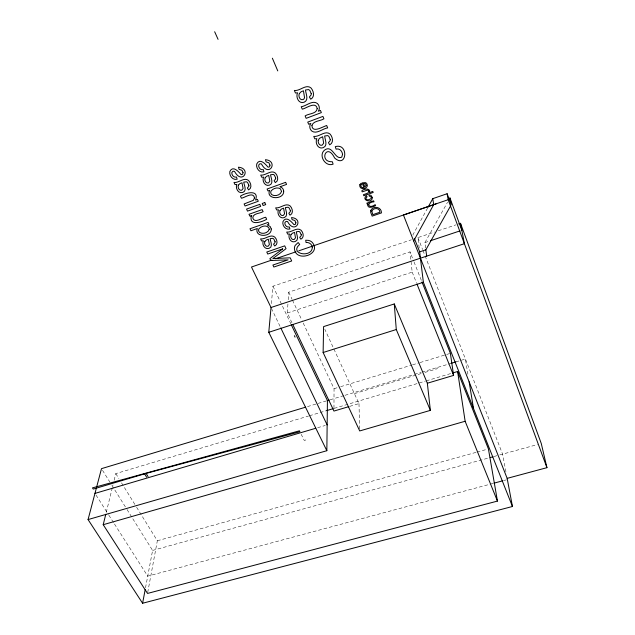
<?xml version="1.0" encoding="UTF-8"?>
<svg xmlns="http://www.w3.org/2000/svg" width="635" height="635" viewBox="0 0 635 635"><rect width="100%" height="100%" fill="white"/><g stroke="black" fill="none" stroke-linecap="round" stroke-linejoin="round"><path stroke-width="0.48" stroke-dasharray="3.17 2.38" d="M333.97 408.146L334.042 388.683L302.149 320.778M291.981 322.794L287.314 312.984L287.957 303.53M288.211 299.744L288.727 292.179L410.012 251.865L413.647 261.009M271.375 303.625L272.947 286.21L411.385 239.792M147.709 592.455L157.337 540.758L135.533 505.508M145.526 587.764L152.59 550.426L132.255 517.882M106.243 512.405L113.006 484.957M114.165 480.227L115.8 473.607L308.546 416.028M427.585 208.105L412.94 234.736L414.004 237.434M425.617 248.007L424.902 242.594L447.54 202.232M419.203 248.055L417.933 237.601L434.594 232.013M438.293 230.767L455.882 224.869M424.902 242.594L429.522 241.054M287.314 312.984L412.186 272.137L410.012 251.865M334.042 388.683L339.717 386.961M340.662 386.675L411.607 365.117M412.552 364.831L419.171 362.823M420.116 362.537L450.39 353.338M307.499 406.598L326.485 400.875M330.208 399.756L344.091 395.573M345.011 395.295L413.528 374.658M414.464 374.372L421.053 372.388M421.989 372.102L447.445 364.434M448.389 364.149L451.223 363.299M455.954 361.871L465.415 359.021L467.9 374.229M421.172 373.555L354.29 393.684L354.266 392.509M424.942 372.427L437.19 368.737L437.039 367.57M309.491 415.742L326.588 410.639M334.185 408.368L425.331 381.143M426.283 380.857L451.914 373.197M349.718 406.368L358.989 403.606L324.826 329.287M317.627 427.712L325.239 425.474M305.872 439.952L304.252 440.42L301.212 434.34M157.337 540.758L476.02 452.374M476.98 452.104L487.474 449.199M152.59 550.426L489.22 457.819M493.998 456.501L498.777 455.184M499.737 454.922L537.496 444.54M493.038 483.41L147.725 576.143L114.149 523.494M503.563 480.584L506.428 479.814M96.028 495.078L108.283 514.302M108.815 515.136L113.609 522.661M102.529 470.321L109.831 482.005M111.919 485.338L126.516 508.706M127.04 509.54L131.731 517.049M115.8 473.607L118.92 478.639M121.515 482.838L135.009 504.666M271.447 308.388L280.376 327.065M272.947 286.21L290.822 323.739M288.727 292.179L292.084 299.331M292.497 300.22L301.736 319.881M412.186 272.137L416.584 283.107M414.012 261.922L421.648 281.122M417.933 237.601L422.608 249.555M422.966 250.476L424.767 255.079M425.125 255.992L502.603 454.136L506.071 472.551M358.989 403.606L359.656 428.99"/><path stroke-width="0.95" d="M428.053 207.248L432.776 198.66L447.111 193.731L448.175 199.707L403.439 215.019L507.159 478.361L512.453 506.492L142.597 603.25L88.059 519.573L326.842 450.707L327.43 400.59L291.251 324.636M323.128 352.504L323.596 326.604L394.279 303.951L427.347 383.23L430.371 410.377L359.712 430.943L323.128 352.504L396.28 329.533L394.279 303.951M326.842 450.707L268.78 332.295L271.026 307.499L251.484 267.017L271.907 260.025M142.597 603.25L145.161 589.693M452.866 372.92L457.613 371.499L488.426 448.929L497.451 501.086L147.526 593.431L103.211 524.7L105.775 514.294M88.059 519.573L101.489 468.654L305.594 407.17M413.655 240.959L433.697 204.66L432.776 198.66M448.985 199.652L449.953 197.937L461.836 230.283M426.68 256.127L425.855 249.809L450.723 205.692M275.614 258.755L296.037 251.77M298.823 250.817L436.285 203.772M458.661 223.941L460.51 223.322L541.266 443.5L546.941 467.67L507.159 478.361M430.443 240.752L459.986 230.894M512.453 506.492L423.37 282.265L419.671 251.857L425.855 249.809M271.026 307.499L464.383 243.689L460.51 223.322M268.78 332.295L423.37 282.265M327.43 400.59L329.287 400.034M451.223 363.299L455.954 361.871M326.588 410.639L333.232 408.654M348.79 406.646L333.954 411.067L292.83 324.58M427.347 383.23L453.596 375.404L450.39 353.338L422.013 282.035M146.113 473.408L93.234 489.077L92.472 487.886L299.442 430.808L299.91 431.736L146.113 473.408L148.058 476.647M94.956 493.411L315.722 428.276M103.211 524.7L465.137 421.259L457.613 371.499M490.172 457.557L493.046 456.763M493.998 483.156L502.603 480.838M144.621 473.853L146.566 477.091M294.37 335.693L295.053 337.137M280.805 327.954L327.144 424.91M214.662 31.75L218.067 39.346M272.359 58.198L277.773 70.906M396.28 329.533L430.371 410.377M465.13 421.243L497.451 501.086M416.949 284.02L453.596 375.404M420.56 259.199L420.56 258.501M414.353 238.339L419.671 251.857M447.111 193.731L451.199 204.843L449.953 197.937M448.175 199.707L546.941 467.67M469.146 381.833L473.488 408.408M243.03 172.593L242.681 174.236L241.197 174.665C238.546 171.648 232.926 165.116 229.862 171.434C228.965 175.514 232.688 180.483 237.141 179.237L236.514 177.038C233.839 177.824 231.442 175.006 231.862 172.466L233.021 171.212L234.521 171.386C242.427 185.745 251.762 168.331 238.458 167.203L239.117 169.386L241.927 170.259L243.03 172.593M248.856 185.206L248.856 186.245L247.364 188L248.61 189.913C252.381 187.984 250.904 182.936 248.547 180.467C244.126 176.792 238.839 183.205 233.99 182.435L235.013 184.61L236.847 184.428C235.156 188.158 238.268 194.016 242.784 192.445C247.245 190.675 244.142 185.396 243.729 182.118L246.531 181.777L247.571 182.562L248.856 185.206M318.214 140.613C317.849 142.851 319.508 146.066 322.135 145.193L323.652 143.192L322.651 136.731L319.318 138.406L318.214 140.613M367.689 204.835C367.689 209.296 373.547 206.716 375.595 205.653L375.182 204.637C368.197 209.772 365.903 202.136 374.031 201.803L373.618 200.787L366.847 203.144L367.22 204.057L368.213 203.708L367.689 204.835M269.978 165.14L269.605 166.799L268.097 167.235C265.462 164.132 259.834 157.623 256.723 163.981C255.746 168.069 259.453 173.125 263.938 171.855L263.35 169.632C260.644 170.434 258.247 167.569 258.723 165.013L259.905 163.751L261.414 163.925C269.208 178.427 278.813 160.814 265.446 159.702L266.081 161.901L268.899 162.79L269.978 165.14M275.669 177.871L275.646 178.919L274.122 180.689L275.344 182.626C279.146 180.713 277.789 175.609 275.415 173.093C270.97 169.378 265.62 175.863 260.723 175.085L261.723 177.276L263.573 177.094C261.81 180.816 264.874 186.785 269.446 185.182C273.947 183.42 270.931 178.086 270.542 174.76L273.375 174.411L274.407 175.204L275.669 177.871M275.042 241.562L275.019 242.546L273.542 244.197L274.733 246.007C278.392 244.277 277.09 239.427 274.796 237.101C270.486 233.609 265.319 239.657 260.588 238.895L261.564 240.951L263.35 240.792C261.612 244.364 264.731 249.88 269.026 248.372C273.344 246.801 270.494 241.744 270.081 238.641L272.82 238.323L273.82 239.07L275.042 241.562M290.378 210.582L290.346 211.598L288.83 213.304L290.02 215.186C293.759 213.384 292.505 208.399 290.171 205.962C285.782 202.351 280.503 208.629 275.677 207.851L276.646 209.979L278.471 209.804C276.677 213.439 279.757 219.21 284.194 217.638C288.608 215.995 285.734 210.788 285.353 207.566L288.147 207.232L289.155 208.002L290.378 210.582M271.24 228.941C271.875 237.522 254 237.609 257.318 228.513L250.936 230.759L249.992 228.767L268.089 222.393L268.93 224.195L267.176 224.814L270.216 226.544L271.24 228.941M311.936 125.309C311.96 133.739 323.048 126.508 326.684 125.508L327.676 127.905C322.699 128.453 316.627 134.707 311.682 130.977C309.586 129.088 309.07 125.682 310.864 123.412L308.642 124.246L307.737 122.095L322.921 116.411L323.921 118.824C320.342 121.182 313.626 120.634 311.936 125.309M295.862 222.718L295.473 224.282L294.005 224.679C291.425 221.702 286.06 215.598 282.972 221.567C281.956 225.504 285.639 230.227 289.901 229.021L289.346 226.925C286.79 227.679 284.409 225.02 284.901 222.56L286.075 221.369L287.544 221.544C294.918 235.244 304.522 218.686 291.521 217.575L292.108 219.654L294.846 220.496L295.862 222.718M301.236 234.736L301.204 235.736L299.696 237.395L300.863 239.228C304.554 237.506 303.363 232.608 301.061 230.235C296.72 226.703 291.489 232.831 286.718 232.053L287.671 234.132L289.473 233.966C287.663 237.538 290.743 243.157 295.084 241.61C299.434 240.046 296.664 234.942 296.283 231.791L299.053 231.465L300.045 232.219L301.236 234.736M311.213 93.631L311.166 94.869L309.404 96.964L310.745 99.235C315.071 96.933 313.698 91.059 311.031 88.003C306.014 83.661 299.934 91.345 294.37 90.448L295.465 93.028L297.561 92.797C295.513 96.996 298.672 104.172 304.03 102.275C309.181 100.132 305.832 93.932 305.483 90.003L308.689 89.575L309.84 90.495L311.213 93.631M372.34 197.485C372.372 203.97 360.616 200.041 366.514 195.802L367.07 196.755L365.871 198.279L366.427 199.485L368.062 199.93L370.792 198.803A1.897 1.699 -7.2 0 0 371.173 196.993L369.237 196.096L369.006 195.04L370.919 195.286L372.34 197.485M330.232 139.478L330.176 140.66L328.43 142.661L329.724 144.836C333.947 142.716 332.716 137.017 330.105 134.104C325.183 129.929 319.214 137.271 313.769 136.39L314.809 138.859L316.865 138.644C314.793 142.7 317.96 149.566 323.12 147.725C328.136 145.764 325.001 139.771 324.652 135.993L327.803 135.588L328.922 136.477L330.232 139.478M283.694 191.048C284.305 200.184 265.335 199.779 269.653 190.341L267.962 190.952L267.081 189.024L285.647 182.324L286.568 184.404L279.9 186.809L280.924 187.166A4.826 4.374 4.3 0 1 283.266 189.532L283.694 191.048M368.816 191.492L367.808 193.127L363.395 194.723L363.815 195.747L373.197 192.461L372.785 191.429L369.411 192.611C371.34 187.817 363.839 188.603 361.791 190.817L362.212 191.841L367.308 190.151L368.379 190.524L368.816 191.492M371.785 211.09L372.816 214.662L379.928 212.201C379.801 207.502 373.396 207.526 371.785 211.09M312.293 247.285C312.118 258.413 288.615 253.913 299.712 244.435L298.14 242.522L295.227 245.372A7.406 6.501 1.8 0 0 294.442 248.777C295.704 262.858 321.913 254.468 312.491 242.665A7.152 6.279 1.3 0 0 308.332 240.363L305.689 240.236L306.07 242.522C309.086 242.094 312.007 244.205 312.293 247.285M342.567 154.376L341.757 157.123C334.923 160.52 332.573 143.899 324.485 150.185C318.127 155.377 325.501 167.275 333.105 164.148L332.351 161.719C318.405 162.52 326.541 141.462 334.645 158.036C346.98 168.989 349.012 142.661 335.28 146.645L336.09 149.138C339.527 147.987 342.217 151.233 342.567 154.376M359.815 184.801C358.823 189.166 365.212 189.928 366.982 186.682A3.088 2.778 -7.3 0 0 367.284 184.912L366.8 183.721A3.016 2.715 -7.3 0 0 365.355 182.618L362.109 182.88L363.966 187.428C361.966 188.555 359.458 185.706 361.64 184.301L361.053 183.285L359.815 184.801M254.54 197.874L253.357 200.35L244.126 203.946L245.086 205.986L258.294 201.247L257.437 199.406L255.556 200.081C259.58 189.095 245.316 192.738 240.459 196.167L241.427 198.223C244.761 197.731 253.182 191.254 254.54 197.874M370.634 210.653L370.705 212.455L372.158 216.122L381.468 212.908C381.579 206.494 372.912 205.534 370.634 210.653M317.206 108.641C316.579 114.094 308.61 113.443 305.125 115.919L306.149 118.332L321.35 112.617L320.445 110.434L318.278 111.252C320.103 108.926 319.445 105.489 317.413 103.521C312.412 99.703 306.276 106.148 301.244 106.72L302.268 109.149C305.991 108.529 315.92 100.814 317.206 108.641M251.166 216.527C249.46 226.489 262.422 221.853 266.652 219.281L265.724 217.273C262.231 217.519 254.635 223.941 252.77 217.98C252.77 213.027 260.215 213.709 263.112 211.638L262.168 209.606L248.999 214.297L249.849 216.106L251.777 215.424L251.166 216.527M366.276 185.317L364.887 187.039L363.498 183.634L365.355 183.729L366.276 185.317M238.419 185.11C237.403 187.293 239.077 191.016 241.816 190.214L243.094 188.452L241.959 182.769L239.863 183.634L238.419 185.11M265.144 177.784C264.089 179.959 265.732 183.745 268.502 182.928L269.812 181.158L268.748 175.411L266.629 176.284L265.144 177.784M299.323 93.599C298.101 96.06 299.768 100.592 303.006 99.639L304.094 98.83L304.53 97.536L303.443 90.781L301.022 91.829L299.323 93.599M264.866 241.443C263.827 243.53 265.509 247.039 268.113 246.261L269.383 244.61L268.351 239.236L266.295 240.046L264.866 241.443M280.019 210.479C278.94 212.598 280.591 216.265 283.273 215.463L284.583 213.749L283.583 208.193L281.48 209.034L280.019 210.479M290.997 234.617C289.909 236.704 291.56 240.276 294.188 239.49L295.497 237.815L294.537 232.394L292.457 233.212L290.997 234.617M281.551 191.397C280.599 195.143 275.019 196.794 271.883 194.747A3.469 3.143 4.9 0 1 271.161 190.865C273.217 188.365 277.487 186.912 280.384 188.825L281.551 191.397M269.232 229.267C268.248 232.934 262.795 234.442 259.715 232.489A3.365 2.984 6.2 0 1 258.993 228.767C261.223 226.012 266.684 224.544 268.978 227.965L269.232 229.267M282.718 248.888L269.891 258.635L270.772 260.509L288.092 259.866L272.907 265.041L273.852 267.033L291.679 260.969L290.235 257.826L272.844 258.58L286.028 248.682L284.718 245.848L266.779 252.031L267.732 254.048L282.718 248.888M259.739 204.367L246.547 209.09L247.499 211.114L260.683 206.407L259.739 204.367M264.779 202.557L262.199 203.486L263.144 205.526L265.724 204.605L264.779 202.557"/></g></svg>
